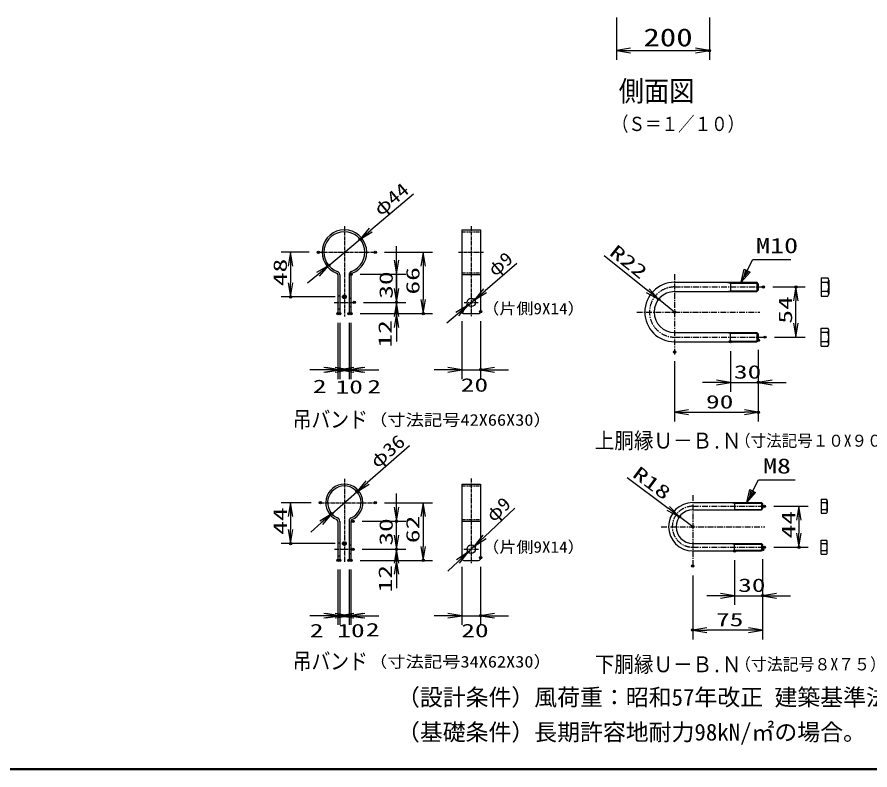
# Model space of a CAD drawing. Units: millimetres, scale not verified. Extents: x -2950 to 2950, y -2100 to 2100.
# Drawn here: x -882 to 952, y -1950 to -331 of the extents above; entities that cross this region are included whole.
import ezdxf
from ezdxf.enums import TextEntityAlignment as Align

# ---------------------------------------------------------------- set-up
doc = ezdxf.new("R2010")
doc.units = ezdxf.units.MM
doc.header["$LTSCALE"] = 10
doc.header["$PDMODE"] = 32
doc.header["$PDSIZE"] = 5
for name, pattern in [('USER1', [1.125, 0.75, -0.125, 0.125, -0.125]), ('USER4', [0.375, 0.25, -0.125]), ('USER5', [2, 1.25, -0.25, 0.25, -0.25])]:
    doc.linetypes.add(name, pattern=pattern)
for name, color, linetype, lineweight in [('0-1_1', 7, 'Continuous', 25), ('0-2_0', 7, 'Continuous', 25), ('0-4_EXTCNT-L', 2, 'Continuous', 25), ('0-6_WAKU', 7, 'Continuous', 25), ('0-9_D-TTL-TXT', 2, 'Continuous', 25)]:
    doc.layers.add(name, color=color, linetype=linetype, lineweight=lineweight)
doc.layers.add('0-5_DEFPOINTS', color=7, linetype='Continuous')
doc.styles.add('ＭＳ ゴシック', font='')
doc.styles.get('ＭＳ ゴシック').set_extended_font_data('MS Gothic')

# ---------------------------------------------------------------- blocks, each defined once
blk = doc.blocks.new('DARROWS')
at = {"layer": '0-2_0', "color": 2}
blk.add_line((0, 0), (-9.991, 0), dxfattribs=at)
blk.add_lwpolyline([(-10, -1.667), (0, 0), (-10, 1.667)], dxfattribs=at)

msp = doc.modelspace()

# ---------------------------------------------------------------- linework, layer by layer
at = {"layer": '0-1_1', "color": 4}
for p, q in [((675.2, -901.22), (700.28, -852.2)), ((700.28, -852.2), (782.1, -852.2)), ((675.2, -901.22), (681.72, -873.1)), ((681.57, -888.75), (684.84, -874.7)), ((691.07, -877.88), (681.57, -888.75)), ((681.72, -873.1), (694.18, -879.48)), ((686.98, -1374.91), (712.06, -1325.9)), ((712.06, -1325.9), (790.88, -1325.9)), ((686.98, -1374.91), (693.5, -1346.79)), ((693.5, -1346.79), (705.96, -1353.17))]:
    msp.add_line(p, q, dxfattribs=at)
msp.add_lwpolyline([(702.85, -1351.58), (693.35, -1362.45), (696.62, -1348.39)], dxfattribs=at)
at = {"layer": '0-2_0', "color": 4, "linetype": 'USER1'}
for p, q in [((-178.39, -780.68), (-178.39, -974.69)), ((94.41, -780.68), (94.41, -974.14)), ((-234.23, -836.52), (-111.82, -836.52)), ((67.12, -836.52), (121.18, -836.52)), ((-199.99, -944.52), (-157.27, -944.52)), ((79.2, -944.52), (109.63, -944.52)), ((-178.39, -1323.73), (-178.39, -1503.65)), ((94.41, -1322.85), (94.41, -1505.62)), ((-229.85, -1375.2), (-112.13, -1375.2)), ((-199.96, -1475.2), (-159.96, -1475.2)), ((78.41, -1475.2), (110.41, -1475.2))]:
    msp.add_line(p, q, dxfattribs=at)
at = {"layer": '0-2_0'}
for p, q in [((74.41, -788.52), (114.41, -788.52)), ((74.41, -788.52), (74.41, -964.52)), ((114.41, -788.52), (114.41, -964.52)), ((-192.39, -885.31), (-192.39, -968.52)), ((-188.39, -885.31), (-188.39, -968.52)), ((-168.39, -885.31), (-168.39, -968.52)), ((-164.39, -885.31), (-164.39, -968.52)), ((74.41, -884.52), (114.41, -884.52)), ((847.14, -891.62), (861.34, -891.62)), ((847.14, -891.62), (847.14, -930.82)), ((863.14, -896.37), (863.14, -926.06)), ((531.77, -901.22), (708.77, -901.22)), ((642.77, -901.22), (651.77, -902.84)), ((651.77, -901.22), (651.77, -921.22)), ((651.77, -902.84), (710.39, -902.84)), ((711.77, -904.22), (708.77, -901.22)), ((708.77, -901.22), (708.77, -921.22)), ((711.77, -904.22), (711.77, -918.22)), ((861.34, -901.42), (847.14, -901.42)), ((-192.39, -930.52), (-188.39, -930.52)), ((531.77, -921.22), (708.77, -921.22)), ((642.77, -921.22), (651.77, -919.6)), ((651.77, -919.6), (710.39, -919.6)), ((708.77, -921.22), (711.77, -918.22)), ((861.34, -921.02), (847.14, -921.02)), ((847.14, -930.82), (861.34, -930.82)), ((-168.39, -935.52), (-164.39, -935.52)), ((-168.39, -953.52), (-164.39, -953.52)), ((-192.39, -958.52), (-188.39, -958.52)), ((-192.39, -968.52), (-188.39, -968.52)), ((-168.39, -968.52), (-164.39, -968.52)), ((78.41, -968.52), (110.41, -968.52)), ((847.14, -1038.82), (847.14, -999.62)), ((847.14, -999.62), (861.34, -999.62)), ((863.14, -1034.06), (863.14, -1004.37)), ((531.77, -1009.22), (708.77, -1009.22)), ((642.77, -1009.22), (651.77, -1010.84)), ((651.77, -1029.22), (651.77, -1009.22)), ((651.77, -1010.84), (710.39, -1010.84)), ((708.77, -1009.22), (708.77, -1029.22)), ((711.77, -1012.22), (708.77, -1009.22)), ((708.77, -1029.22), (711.77, -1026.22)), ((711.77, -1012.22), (711.77, -1026.22)), ((861.34, -1009.42), (847.14, -1009.42)), ((531.77, -1029.22), (708.77, -1029.22)), ((642.77, -1029.22), (651.77, -1027.6)), ((651.77, -1027.6), (710.39, -1027.6)), ((861.34, -1029.02), (847.14, -1029.02)), ((847.14, -1038.82), (861.34, -1038.82)), ((74.41, -1335.2), (74.41, -1495.2)), ((74.41, -1335.2), (114.41, -1335.2)), ((114.41, -1335.2), (114.41, -1495.2)), ((570.85, -1374.91), (718.45, -1374.91)), ((653.45, -1374.91), (660.85, -1376.31)), ((660.85, -1374.91), (660.85, -1390.91)), ((718.45, -1374.91), (718.45, -1390.91)), ((720.85, -1377.31), (718.45, -1374.91)), ((847.14, -1367.91), (847.14, -1397.91)), ((847.14, -1367.91), (858.74, -1367.91)), ((858.74, -1375.41), (847.14, -1375.41)), ((860.14, -1371.07), (860.14, -1394.2)), ((570.85, -1390.91), (718.45, -1390.91)), ((653.45, -1390.91), (660.85, -1389.51)), ((660.85, -1376.31), (719.85, -1376.31)), ((660.85, -1389.51), (719.85, -1389.51)), ((718.45, -1390.91), (720.85, -1388.51)), ((720.85, -1377.31), (720.85, -1388.51)), ((858.74, -1390.41), (847.14, -1390.41)), ((847.14, -1397.91), (858.74, -1397.91)), ((-192.39, -1415.35), (-192.39, -1499.2)), ((-188.39, -1415.35), (-188.39, -1499.2)), ((-168.39, -1415.35), (-168.39, -1499.2)), ((-164.39, -1415.35), (-164.39, -1499.2)), ((74.41, -1415.2), (114.41, -1415.2)), ((-192.39, -1461.2), (-188.39, -1461.2)), ((-168.39, -1466.2), (-164.39, -1466.2)), ((570.85, -1462.91), (718.45, -1462.91)), ((653.45, -1462.91), (660.85, -1464.31)), ((660.85, -1478.91), (660.85, -1462.91)), ((660.85, -1464.31), (719.85, -1464.31)), ((718.45, -1462.91), (718.45, -1478.91)), ((720.85, -1465.31), (718.45, -1462.91)), ((720.85, -1465.31), (720.85, -1476.51)), ((847.14, -1455.91), (858.74, -1455.91)), ((847.14, -1485.91), (847.14, -1455.91)), ((858.74, -1463.41), (847.14, -1463.41)), ((860.14, -1482.75), (860.14, -1459.62)), ((-168.39, -1484.2), (-164.39, -1484.2)), ((570.85, -1478.91), (718.45, -1478.91)), ((653.45, -1478.91), (660.85, -1477.51)), ((660.85, -1477.51), (719.85, -1477.51)), ((718.45, -1478.91), (720.85, -1476.51)), ((858.74, -1478.41), (847.14, -1478.41)), ((-192.39, -1489.2), (-188.39, -1489.2)), ((-192.39, -1499.2), (-188.39, -1499.2)), ((-168.39, -1499.2), (-164.39, -1499.2)), ((74.41, -1493.48), (74.41, -1495.2)), ((78.41, -1499.2), (110.41, -1499.2)), ((847.14, -1485.91), (858.74, -1485.91))]:
    msp.add_line(p, q, dxfattribs=at)
at = {"layer": '0-2_0', "linetype": 'USER4'}
for p, q in [((74.41, -792.52), (114.41, -792.52)), ((74.41, -880.52), (114.41, -880.52)), ((74.41, -1339.2), (114.41, -1339.2)), ((74.41, -1411.2), (114.41, -1411.2))]:
    msp.add_line(p, q, dxfattribs=at)
at = {"layer": '0-2_0', "color": 4, "linetype": 'USER5'}
for p, q in [((531.77, -883.96), (531.77, -1057.6)), ((531.77, -911.22), (722.69, -911.22)), ((450.44, -965.22), (715.27, -965.22)), ((531.77, -1019.22), (726.52, -1019.22)), ((570.85, -1358.81), (570.85, -1511.54)), ((570.85, -1382.91), (724.93, -1382.91)), ((502.75, -1426.91), (725.64, -1426.91)), ((570.85, -1470.91), (724.93, -1470.91))]:
    msp.add_line(p, q, dxfattribs=at)
at = {"layer": '0-2_0'}
for centre in [(94.41, -944.52), (94.41, -1475.2)]:
    msp.add_circle(centre, 9, dxfattribs=at)
for centre, radius, start, end in [((-178.39, -836.52), 48, 290.25225, 249.74775), ((-178.39, -836.52), 44, 290.25225, 249.74775), ((-196.39, -885.31), 8, 0, 69.74775), ((-160.39, -885.31), 8, 110.25225, 180), ((-196.39, -885.31), 4, 0, 69.74775), ((-160.39, -885.31), 4, 110.25225, 180), ((855.58, -896.52), 7.57, 319.63134, 40.36866), ((531.77, -965.22), 64, 90, 270), ((835.57, -911.22), 27.58, 339.18458, 20.81542), ((531.77, -965.22), 44, 90, 270), ((855.58, -925.92), 7.57, 319.63134, 40.36866), ((78.41, -964.52), 4, 180, 270), ((110.41, -964.52), 4, 270, 0), ((855.58, -1004.52), 7.57, 319.63134, 40.36866), ((835.57, -1019.22), 27.58, 339.18458, 20.81542), ((855.58, -1033.92), 7.57, 319.63134, 40.36866), ((-178.39, -1375.2), 40, 294.14774, 245.85226), ((-178.39, -1375.2), 36, 294.14774, 245.85226), ((570.85, -1426.91), 52, 90, 270), ((839.35, -1382.91), 20.79, 338.85295, 21.14705), ((854.55, -1371.66), 5.63, 318.21899, 41.78101), ((570.85, -1426.91), 36, 90, 270), ((854.42, -1394.16), 5.72, 319.0514, 40.9486), ((-196.39, -1415.35), 4, 0, 65.85226), ((-196.39, -1415.35), 8, 0, 65.85226), ((-160.39, -1415.35), 8, 114.14774, 180), ((-160.39, -1415.35), 4, 114.14774, 180), ((854.42, -1459.66), 5.72, 319.0514, 40.9486), ((839.35, -1470.91), 20.79, 338.85295, 21.14705), ((854.55, -1482.16), 5.63, 318.21899, 41.78101), ((78.41, -1495.2), 4, 180, 270), ((110.41, -1495.2), 4, 270, 0)]:
    msp.add_arc(centre, radius, start, end, dxfattribs=at)
at = {"layer": '0-2_0', "color": 4, "linetype": 'USER5'}
for centre, radius in [((531.77, -965.22), 54), ((570.85, -1426.91), 44)]:
    msp.add_arc(centre, radius, 90, 270, dxfattribs=at)
at = {"layer": '0-4_EXTCNT-L', "color": 1}
for p, q in [((406.63, -331.65), (406.63, -422.9)), ((406.63, -331.65), (406.63, -422.9)), ((606.63, -331.65), (606.63, -422.9)), ((606.63, -331.65), (606.63, -422.9)), ((-254.23, -836.52), (-313.99, -836.52)), ((-91.82, -836.52), (11.24, -836.52)), ((-144.39, -883.8), (-46.27, -883.8)), ((742.69, -911.22), (812.57, -911.22)), ((-198.39, -932.52), (-313.99, -932.52)), ((-137.27, -944.52), (-46.27, -944.52)), ((-137.27, -944.52), (-46.27, -944.52)), ((-144.39, -968.52), (11.24, -968.52)), ((-144.39, -968.52), (-46.27, -968.52)), ((-192.39, -988.52), (-192.39, -1109.32)), ((-188.39, -988.52), (-188.39, -1109.32)), ((-188.39, -988.52), (-188.39, -1109.32)), ((-168.39, -988.52), (-168.39, -1109.32)), ((-168.39, -988.52), (-168.39, -1109.32)), ((-164.39, -988.52), (-164.39, -1109.32)), ((74.41, -984.52), (74.41, -1109.32)), ((114.41, -984.52), (114.41, -1109.32)), ((746.52, -1019.22), (812.57, -1019.22)), ((651.77, -1049.22), (651.77, -1136.51)), ((711.77, -1046.22), (711.77, -1136.51)), ((711.77, -1046.22), (711.77, -1200.8)), ((531.77, -1070.79), (531.77, -1200.8)), ((-249.85, -1375.2), (-313.99, -1375.2)), ((-92.13, -1375.2), (11.24, -1375.2)), ((744.93, -1382.91), (819.27, -1382.91)), ((-139.96, -1415.2), (-46.27, -1415.2)), ((-198.39, -1463.2), (-313.99, -1463.2)), ((-139.96, -1475.2), (-46.27, -1475.2)), ((-139.96, -1475.2), (-46.27, -1475.2)), ((744.93, -1470.91), (819.27, -1470.91)), ((-144.39, -1499.2), (-46.27, -1499.2)), ((-144.39, -1499.2), (11.24, -1499.2)), ((660.85, -1498.91), (660.85, -1595.22)), ((720.85, -1496.51), (720.85, -1595.22)), ((720.85, -1496.51), (720.85, -1669.13)), ((-192.39, -1519.2), (-192.39, -1638.21)), ((-188.39, -1519.2), (-188.39, -1638.21)), ((-188.39, -1519.2), (-188.39, -1638.21)), ((-168.39, -1519.2), (-168.39, -1638.21)), ((-168.39, -1519.2), (-168.39, -1638.21)), ((-164.39, -1519.2), (-164.39, -1638.21)), ((74.41, -1513.48), (74.41, -1638.21)), ((114.41, -1513.48), (114.41, -1638.21)), ((570.85, -1531.54), (570.85, -1669.13))]:
    msp.add_line(p, q, dxfattribs=at)
at = {"layer": '0-4_EXTCNT-L'}
for p, q in [((436.63, -402.9), (576.63, -402.9)), ((436.63, -402.9), (576.63, -402.9)), ((-29.84, -711.74), (-121.72, -788.93)), ((-212.08, -864.82), (-144.69, -808.22)), ((-66.27, -853.8), (-66.27, -823.8)), ((192.65, -860.91), (124.11, -919.24)), ((380.43, -843.84), (474.04, -918.92)), ((-293.99, -866.52), (-293.99, -902.52)), ((-8.76, -866.52), (-8.76, -938.52)), ((-235.05, -884.12), (-258.02, -903.41)), ((-66.27, -883.8), (-66.27, -944.52)), ((-66.27, -914.52), (-66.27, -884.52)), ((-66.27, -968.52), (-66.27, -944.52)), ((87.56, -950.35), (101.27, -938.69)), ((531.77, -965.22), (497.44, -937.69)), ((792.57, -989.22), (792.57, -941.22)), ((64.71, -969.8), (41.87, -989.24)), ((-66.27, -974.52), (-66.27, -1004.52)), ((-66.27, -998.52), (-66.27, -1028.52)), ((-222.39, -1089.32), (-252.39, -1089.32)), ((-218.39, -1089.32), (-248.39, -1089.32)), ((-198.39, -1089.32), (-228.39, -1089.32)), ((-192.39, -1089.32), (-188.39, -1089.32)), ((-188.39, -1089.32), (-168.39, -1089.32)), ((-164.39, -1089.32), (-168.39, -1089.32)), ((-158.39, -1089.32), (-128.39, -1089.32)), ((-138.39, -1089.32), (-108.39, -1089.32)), ((-134.39, -1089.32), (-104.39, -1089.32)), ((44.41, -1089.32), (14.41, -1089.32)), ((74.41, -1089.32), (114.41, -1089.32)), ((144.41, -1089.32), (174.41, -1089.32)), ((621.77, -1116.51), (591.77, -1116.51)), ((651.77, -1116.51), (711.77, -1116.51)), ((741.77, -1116.51), (771.77, -1116.51)), ((561.77, -1180.8), (681.77, -1180.8)), ((-38.18, -1252.97), (-128.64, -1331.83)), ((430.04, -1321.33), (518.05, -1387.32)), ((-205.52, -1398.85), (-151.25, -1351.54)), ((-66.27, -1385.2), (-66.27, -1355.2)), ((188.34, -1386.77), (122.81, -1448.46)), ((-293.99, -1405.2), (-293.99, -1433.2)), ((-8.76, -1405.2), (-8.76, -1469.2)), ((570.85, -1426.91), (542.05, -1405.31)), ((-228.14, -1418.57), (-250.75, -1438.28)), ((-66.27, -1445.2), (-66.27, -1415.2)), ((-66.27, -1475.2), (-66.27, -1415.2)), ((799.27, -1412.91), (799.27, -1440.91)), ((-66.27, -1499.2), (-66.27, -1475.2)), ((87.86, -1481.37), (100.97, -1469.03)), ((66.02, -1501.93), (44.18, -1522.49)), ((-66.27, -1505.2), (-66.27, -1535.2)), ((-66.27, -1529.2), (-66.27, -1559.2)), ((630.85, -1575.22), (600.85, -1575.22)), ((660.85, -1575.22), (720.85, -1575.22)), ((750.85, -1575.22), (780.85, -1575.22)), ((-222.39, -1618.21), (-252.39, -1618.21)), ((-218.39, -1618.21), (-248.39, -1618.21)), ((-198.39, -1618.21), (-228.39, -1618.21)), ((-192.39, -1618.21), (-188.39, -1618.21)), ((-188.39, -1618.21), (-168.39, -1618.21)), ((-168.39, -1618.21), (-164.39, -1618.21)), ((-158.39, -1618.21), (-128.39, -1618.21)), ((-138.39, -1618.21), (-108.39, -1618.21)), ((-134.39, -1618.21), (-104.39, -1618.21)), ((44.41, -1618.21), (14.41, -1618.21)), ((74.41, -1618.21), (114.41, -1618.21)), ((144.41, -1618.21), (174.41, -1618.21)), ((690.85, -1649.13), (600.85, -1649.13))]:
    msp.add_line(p, q, dxfattribs=at)
at = {"layer": '0-4_EXTCNT-L', "color": 4}
for p, q in [((675.2, -901.22), (694.18, -879.48)), ((686.98, -1374.91), (705.96, -1353.17))]:
    msp.add_line(p, q, dxfattribs=at)
for centre in [(-178.39, -932.52), (-178.39, -1463.2)]:
    msp.add_circle(centre, 4, dxfattribs=at)
at = {"layer": '0-5_DEFPOINTS'}
for p in [(606.63, -402.9), (-144.69, -808.22), (-234.23, -836.52), (-111.82, -836.52), (-212.08, -864.82), (-164.39, -883.8), (722.69, -911.22), (792.57, -911.22), (-293.99, -932.52), (-178.39, -932.52), (497.44, -937.69), (-157.27, -944.52), (-66.27, -944.52), (87.56, -950.35), (101.27, -938.69), (-192.39, -968.52), (-188.39, -968.52), (-168.39, -968.52), (-164.39, -968.52), (-8.76, -968.52), (74.41, -964.52), (114.41, -964.52), (531.77, -965.22), (651.77, -1029.22), (711.77, -1026.22), (726.52, -1019.22), (531.77, -1050.79), (-188.39, -1089.32), (-168.39, -1089.32), (114.41, -1089.32), (711.77, -1116.51), (711.77, -1180.8), (-151.25, -1351.54), (-229.85, -1375.2), (-112.13, -1375.2), (724.93, -1382.91), (-205.52, -1398.85), (542.05, -1405.31), (-159.96, -1415.2), (-66.27, -1415.2), (570.85, -1426.91), (-293.99, -1463.2), (-178.39, -1463.2), (100.97, -1469.03), (-159.96, -1475.2), (-66.27, -1475.2), (87.86, -1481.37), (660.85, -1478.91), (720.85, -1476.51), (724.93, -1470.91), (799.27, -1470.91), (-192.39, -1499.2), (-188.39, -1499.2), (-168.39, -1499.2), (-164.39, -1499.2), (-8.76, -1499.2), (74.41, -1493.48), (114.41, -1493.48), (570.85, -1511.54), (720.85, -1575.22), (-188.39, -1618.21), (-168.39, -1618.21), (-164.39, -1618.21), (114.41, -1618.21), (570.85, -1649.13)]:
    msp.add_point(p, dxfattribs=at)
at = {"layer": '0-6_WAKU'}
msp.add_lwpolyline([(-2700.06, 1950), (2799.94, 1950), (2799.94, -1950), (-2700.06, -1950)], close=True, dxfattribs=at)
for points in [[(2798.61, 1948.67), (2798.61, -1948.67), (-2698.73, -1948.67)], [(2797.27, 1947.33), (2797.27, -1947.33), (-2697.39, -1947.33)]]:
    msp.add_lwpolyline(points, dxfattribs=at)

# ---------------------------------------------------------------- block references
at = {"layer": '0-4_EXTCNT-L', "xscale": 3, "yscale": 3}
for p, rotation in [((406.63, -402.9), 180), ((406.63, -402.9), 180), ((-144.69, -808.22), 220.02931), ((-293.99, -836.52), 90), ((-8.76, -836.52), 90), ((-212.08, -864.82), 40.02931), ((-66.27, -883.8), 270), ((-293.99, -932.52), 270), ((-66.27, -944.52), 270), ((101.27, -938.69), 220.39959), ((497.44, -937.69), 321.2693), ((792.57, -911.22), 90), ((-66.27, -944.52), 90), ((-8.76, -968.52), 270), ((87.56, -950.35), 40.39959), ((-66.27, -968.52), 90), ((792.57, -1019.22), 270), ((-188.39, -1089.32), 180), ((-168.39, -1089.32), 180), ((-164.39, -1089.32), 180), ((114.41, -1089.32), 180), ((711.77, -1116.51), 180), ((531.77, -1180.8), 180), ((-151.25, -1351.54), 221.0801), ((-293.99, -1375.2), 90), ((-8.76, -1375.2), 90), ((-66.27, -1415.2), 270), ((542.05, -1405.31), 323.14018), ((799.27, -1382.91), 90), ((-205.52, -1398.85), 41.0801), ((-293.99, -1463.2), 270), ((-66.27, -1475.2), 270), ((100.97, -1469.03), 223.27333), ((799.27, -1470.91), 270), ((-66.27, -1475.2), 90), ((-8.76, -1499.2), 270), ((87.86, -1481.37), 43.27333), ((-66.27, -1499.2), 90), ((720.85, -1575.22), 180), ((-188.39, -1618.21), 180), ((-168.39, -1618.21), 180), ((-164.39, -1618.21), 180), ((114.41, -1618.21), 180), ((570.85, -1649.13), 180)]:
    msp.add_blockref('DARROWS', p, dxfattribs=dict(at, rotation=rotation))
for p in [(606.63, -402.9), (606.63, -402.9), (-192.39, -1089.32), (-188.39, -1089.32), (-168.39, -1089.32), (74.41, -1089.32), (651.77, -1116.51), (711.77, -1180.8), (660.85, -1575.22), (-192.39, -1618.21), (-188.39, -1618.21), (-168.39, -1618.21), (74.41, -1618.21), (720.85, -1649.13)]:
    msp.add_blockref('DARROWS', p, dxfattribs=at)

# ---------------------------------------------------------------- texts
at = {"layer": '0-1_1', "color": 4, "style": 'ＭＳ ゴシック'}
for s, height, width, p in [('側面図', 44.18, 0.9, (411.63, -525.15)), ('（Ｓ＝１／１０）', 30.65, 0.85, (397.13, -585.04)), ('M10', 32.91, 1.35, (706.78, -848.53)), ('（片側9X14）', 24.48, 1.1, (118.12, -977.24)), ('（寸法記号42X66X30）', 25.07, 1.15, (-125.28, -1217.29)), ('（寸法記号１０X９０）', 25.79, 0.95, (661.76, -1262.54)), ('M8', 32.44, 1.35, (722.3, -1322.14)), ('（片側9X14）', 24.48, 1.1, (118.12, -1490.1)), ('（寸法記号34X62X30）', 25.07, 1.15, (-125.28, -1737.3)), ('（寸法記号８X７５）', 26.36, 0.95, (661.76, -1743.78))]:
    msp.add_text(s, height=height, dxfattribs=dict(at, width=width)).set_placement(p, align=Align.BOTTOM_LEFT)
for s, height, rotation, width, p in [('吊バンド', 34.75, 359.875, 0.85, (-289.27, -1223.82)), ('上胴縁Ｕ－Ｂ.Ｎ', 34.24, 359.934, 0.9, (360.24, -1268.84)), ('吊バンド', 34.75, 359.875, 0.85, (-289.27, -1743.83)), ('下胴縁Ｕ－Ｂ.Ｎ', 34.24, 359.934, 0.9, (360.24, -1749.97))]:
    msp.add_text(s, height=height, rotation=rotation, dxfattribs=dict(at, width=width)).set_placement(p, align=Align.BOTTOM_LEFT)
at = {"layer": '0-4_EXTCNT-L', "color": 3, "style": 'ＭＳ ゴシック'}
for s, height, width, p in [('200', 38.49, 1.35, (464.63, -405.3)), ('200', 38.49, 1.35, (464.63, -405.3)), ('30', 28.89, 1.5, (659.27, -1117.07)), ('2', 28.89, 1.5, (-246.11, -1148.08)), ('10', 28.89, 1.5, (-197.44, -1149.27)), ('2', 28.89, 1.5, (-128.99, -1148.68)), ('20', 28.89, 1.5, (71.83, -1145.09)), ('90', 28.89, 1.5, (599.27, -1181.35)), ('30', 28.89, 1.5, (668.35, -1575.77)), ('75', 28.89, 1.5, (620.85, -1649.68)), ('2', 28.89, 1.5, (-252.73, -1673.39)), ('10', 28.89, 1.5, (-193.63, -1673.31)), ('2', 28.89, 1.5, (-132.18, -1671.41)), ('20', 28.89, 1.5, (72.92, -1673.31))]:
    msp.add_text(s, height=height, dxfattribs=dict(at, width=width)).set_placement(p, align=Align.BOTTOM_LEFT)
for s, rotation, width, p in [('φ44', 40.029, 1.2, (-94.57, -766.84)), ('R22', 321.269, 1.5, (383.98, -847.4)), ('φ9', 40.4, 1.1, (151.12, -896.98)), ('48', 90, 1.5, (-293.43, -909.52)), ('66', 90, 1.5, (-8.21, -927.52)), ('30', 90, 1.5, (-65.71, -936.66)), ('54', 90, 1.5, (793.12, -990.22)), ('12', 90, 1.5, (-67.77, -1041.6)), ('φ36', 41.08, 1.2, (-101.89, -1309.24)), ('R18', 323.14, 1.5, (433.71, -1324.77)), ('φ9', 43.273, 1.1, (148.67, -1424.87)), ('44', 90, 1.5, (-293.43, -1444.2)), ('30', 90, 1.5, (-65.71, -1467.7)), ('62', 90, 1.5, (-8.21, -1462.2)), ('44', 90, 1.5, (799.82, -1451.91)), ('12', 90, 1.5, (-67.45, -1568.26))]:
    msp.add_text(s, height=28.89, rotation=rotation, dxfattribs=dict(at, width=width)).set_placement(p, align=Align.BOTTOM_LEFT)
at = {"layer": '0-9_D-TTL-TXT', "color": 7, "style": 'ＭＳ ゴシック'}
for s, p in [('（設計条件）風荷重：昭和57年改正 建築基準法・同施行令に基づく風圧力に準拠。', (-65.31, -1822.54)), ('（基礎条件）長期許容地耐力98kN/㎡の場合。', (-65.31, -1897.54))]:
    msp.add_text(s, height=36.08, dxfattribs=at).set_placement(p, align=Align.BOTTOM_LEFT)

doc.saveas('drawing.dxf')
